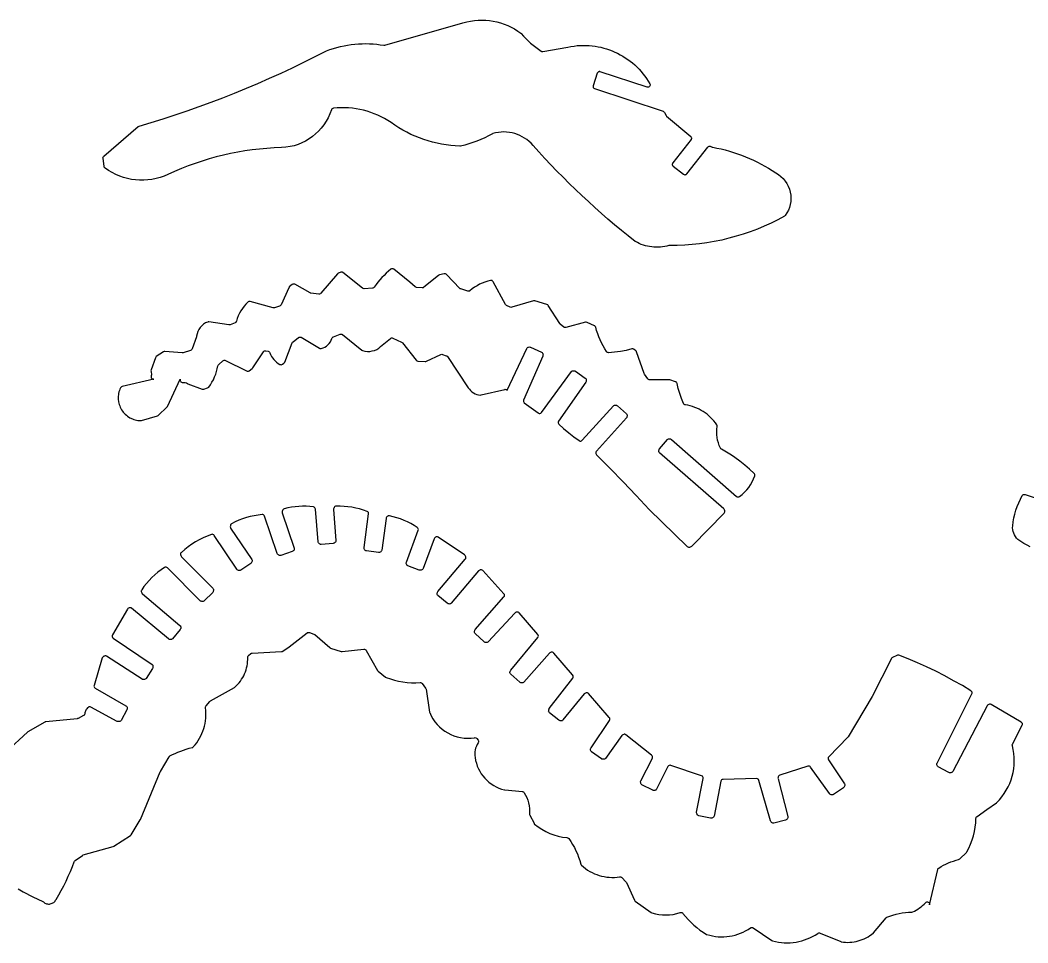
# Model space of a CAD drawing. Header units: millimetres. Extents: x -589 to -2, y 2 to 749.
# Drawn here: x -366.5 to -196.9, y 573.8 to 729.2 of the extents above; entities that cross this region are included whole.
import ezdxf

# ---------------------------------------------------------------- set-up
doc = ezdxf.new("R2010")
doc.units = ezdxf.units.MM
doc.header["$MEASUREMENT"] = 0

msp = doc.modelspace()

# ---------------------------------------------------------------- linework, layer by layer
for points in [[(-341.63, 703.26), (-342.28, 702.98), (-342.95, 702.75), (-343.62, 702.56), (-344.31, 702.42), (-345, 702.33), (-345.69, 702.28), (-346.38, 702.28), (-347.06, 702.32), (-347.75, 702.42), (-348.42, 702.55), (-349.09, 702.73), (-349.74, 702.96), (-350.38, 703.23), (-351.01, 703.55), (-351.62, 703.9), (-352.2, 704.31), (-352.26, 704.36), (-352.31, 704.43), (-352.34, 704.5), (-352.36, 704.57), (-352.55, 705.98), (-352.56, 706.08), (-352.54, 706.18), (-352.49, 706.26), (-352.43, 706.34), (-346.63, 711.3), (-346.57, 711.35), (-346.49, 711.38), (-344.45, 711.99), (-342.42, 712.62), (-340.39, 713.28), (-338.37, 713.97), (-336.36, 714.68), (-334.36, 715.41), (-332.37, 716.17), (-330.39, 716.95), (-328.42, 717.76), (-326.46, 718.59), (-324.51, 719.44), (-322.57, 720.32), (-320.64, 721.23), (-318.72, 722.15), (-316.82, 723.1), (-314.92, 724.08), (-314.34, 724.29), (-313.75, 724.48), (-313.16, 724.65), (-312.57, 724.8), (-311.97, 724.93), (-311.37, 725.04), (-310.76, 725.13), (-310.15, 725.2), (-309.54, 725.24), (-308.93, 725.27), (-308.32, 725.28), (-307.7, 725.27), (-307.09, 725.23), (-306.48, 725.18), (-305.87, 725.1), (-305.25, 725.01), (-305.17, 725), (-305.08, 725.02), (-291.95, 728.76), (-291.32, 728.93), (-290.68, 729.07), (-290.04, 729.16), (-289.4, 729.22), (-288.76, 729.23), (-288.12, 729.21), (-287.49, 729.16), (-286.86, 729.06), (-286.23, 728.93), (-285.62, 728.77), (-285.01, 728.57), (-284.42, 728.33), (-283.83, 728.05), (-283.27, 727.75), (-282.72, 727.4), (-282.19, 727.02), (-282.14, 726.96), (-281.76, 726.55), (-281.37, 726.14), (-280.97, 725.76), (-280.56, 725.38), (-280.13, 725.02), (-279.7, 724.67), (-279.25, 724.33), (-278.8, 724.01), (-278.72, 723.97), (-278.65, 723.95), (-278.57, 723.94), (-278.49, 723.95), (-274.29, 724.71), (-273.77, 724.8), (-273.26, 724.88), (-272.75, 724.94), (-272.24, 724.97), (-271.73, 724.99), (-271.22, 724.98), (-270.72, 724.95), (-270.22, 724.91), (-269.72, 724.84), (-269.22, 724.76), (-268.74, 724.66), (-268.25, 724.53), (-267.77, 724.39), (-267.3, 724.23), (-266.84, 724.06), (-266.38, 723.86), (-265.93, 723.65), (-265.49, 723.42), (-265.05, 723.17), (-264.63, 722.91), (-264.22, 722.63), (-263.81, 722.33), (-263.42, 722.02), (-263.04, 721.69), (-262.68, 721.35), (-262.32, 720.99), (-261.98, 720.61), (-261.65, 720.22), (-261.34, 719.82), (-261.04, 719.4), (-260.76, 718.97), (-260.49, 718.52), (-260.45, 718.4), (-260.44, 718.28), (-260.47, 718.17), (-260.53, 718.07), (-260.62, 717.99), (-260.72, 717.94), (-260.84, 717.92), (-260.96, 717.94), (-268.84, 720.55), (-268.92, 720.57), (-269, 720.57), (-269.07, 720.55), (-269.15, 720.52), (-269.21, 720.48), (-269.27, 720.43), (-269.32, 720.37), (-269.35, 720.3), (-270.04, 718.19), (-270.06, 718.12), (-270.06, 718.04), (-270.04, 717.97), (-270.02, 717.9), (-269.97, 717.83), (-269.92, 717.78), (-269.79, 717.7), (-258.26, 713.9), (-258.12, 713.82), (-258.02, 713.69), (-257.77, 713.16), (-257.67, 713.04), (-253.62, 709.65), (-253.57, 709.6), (-253.52, 709.53), (-253.48, 709.39), (-253.49, 709.24), (-253.52, 709.17), (-253.56, 709.11), (-256.62, 705.2), (-256.67, 705.14), (-256.7, 705.06), (-256.71, 704.99), (-256.71, 704.91), (-256.66, 704.77), (-256.62, 704.7), (-256.56, 704.65), (-254.83, 703.29), (-254.7, 703.22), (-254.62, 703.21), (-254.54, 703.21), (-254.47, 703.23), (-254.4, 703.25), (-254.28, 703.35), (-250.73, 707.86), (-250.62, 707.95), (-250.49, 708), (-250.36, 708.01), (-250.22, 707.97), (-250.02, 707.86), (-249.92, 707.84), (-249.21, 707.7), (-248.5, 707.54), (-247.8, 707.37), (-247.1, 707.17), (-246.41, 706.96), (-245.72, 706.73), (-245.04, 706.49), (-244.37, 706.22), (-243.71, 705.94), (-243.05, 705.65), (-242.4, 705.33), (-241.76, 705), (-241.13, 704.65), (-240.5, 704.28), (-239.89, 703.9), (-239.29, 703.5), (-238.84, 703.22), (-238.43, 702.9), (-238.06, 702.54), (-237.73, 702.14), (-237.44, 701.71), (-237.2, 701.26), (-237.01, 700.77), (-236.87, 700.26), (-236.78, 699.75), (-236.75, 699.23), (-236.78, 698.71), (-236.86, 698.2), (-237, 697.7), (-237.18, 697.22), (-237.42, 696.76), (-237.71, 696.32), (-237.77, 696.26), (-237.84, 696.21), (-238.95, 695.61), (-240.09, 695.05), (-241.24, 694.53), (-242.4, 694.05), (-243.58, 693.6), (-244.77, 693.19), (-245.97, 692.83), (-247.18, 692.5), (-248.4, 692.21), (-249.64, 691.95), (-250.88, 691.74), (-252.12, 691.57), (-253.38, 691.44), (-254.63, 691.34), (-255.9, 691.29), (-257.16, 691.28), (-257.28, 691.27), (-257.63, 691.17), (-257.99, 691.1), (-258.36, 691.04), (-258.72, 691.01), (-259.08, 690.99), (-259.45, 690.98), (-259.81, 691), (-260.17, 691.04), (-260.53, 691.09), (-260.88, 691.16), (-261.24, 691.25), (-261.58, 691.35), (-261.93, 691.47), (-262.27, 691.62), (-262.6, 691.77), (-262.92, 691.95), (-262.98, 691.97), (-264.14, 692.89), (-265.29, 693.82), (-266.42, 694.77), (-267.54, 695.73), (-268.66, 696.7), (-269.76, 697.68), (-270.85, 698.67), (-271.93, 699.68), (-273, 700.7), (-274.05, 701.73), (-275.1, 702.77), (-276.13, 703.82), (-277.15, 704.89), (-278.16, 705.96), (-279.16, 707.05), (-280.14, 708.15), (-280.47, 708.5), (-280.82, 708.82), (-281.18, 709.11), (-281.57, 709.37), (-281.97, 709.61), (-282.38, 709.81), (-282.8, 709.99), (-283.24, 710.13), (-283.69, 710.24), (-284.14, 710.33), (-284.6, 710.38), (-285.06, 710.4), (-285.52, 710.38), (-285.99, 710.34), (-286.45, 710.26), (-286.91, 710.14), (-286.99, 710.1), (-287.63, 709.76), (-288.27, 709.44), (-288.93, 709.15), (-289.6, 708.88), (-290.28, 708.63), (-290.97, 708.4), (-291.66, 708.2), (-292.37, 708.02), (-292.47, 708.01), (-293.25, 708.05), (-294.02, 708.12), (-294.8, 708.22), (-295.56, 708.34), (-296.32, 708.5), (-297.08, 708.68), (-297.82, 708.89), (-298.56, 709.13), (-299.29, 709.39), (-300, 709.68), (-300.71, 710), (-301.4, 710.35), (-302.08, 710.72), (-302.75, 711.12), (-303.41, 711.54), (-304.05, 711.99), (-304.59, 712.34), (-305.14, 712.67), (-305.71, 712.96), (-306.29, 713.24), (-306.88, 713.48), (-307.48, 713.7), (-308.08, 713.9), (-308.7, 714.06), (-309.32, 714.2), (-309.94, 714.32), (-310.57, 714.4), (-311.21, 714.46), (-311.85, 714.49), (-312.49, 714.49), (-313.13, 714.47), (-313.77, 714.41), (-313.88, 714.38), (-313.98, 714.32), (-314.06, 714.24), (-314.11, 714.13), (-314.36, 713.46), (-314.65, 712.81), (-314.99, 712.2), (-315.37, 711.61), (-315.8, 711.06), (-316.26, 710.55), (-316.76, 710.07), (-317.29, 709.63), (-317.85, 709.24), (-318.45, 708.88), (-319.07, 708.57), (-319.71, 708.31), (-320.38, 708.09), (-321.06, 707.93), (-321.76, 707.82), (-322.48, 707.76), (-323.72, 707.71), (-324.96, 707.63), (-326.19, 707.52), (-327.42, 707.38), (-328.65, 707.21), (-329.87, 707), (-331.08, 706.77), (-332.29, 706.5), (-333.49, 706.2), (-334.68, 705.87), (-335.86, 705.51), (-337.04, 705.12), (-338.2, 704.7), (-339.35, 704.25), (-340.5, 703.77), (-341.63, 703.26)], [(-343.73, 672.37), (-344.46, 670.34), (-344.49, 670.2), (-344.46, 670.06), (-344.42, 669.88), (-344.4, 669.69), (-344.41, 669.51), (-344.45, 669.32), (-344.47, 669.21), (-344.46, 669.11), (-344.42, 669.01), (-344.36, 668.92), (-344.28, 668.85), (-344.18, 668.81), (-344.08, 668.8), (-343.97, 668.8), (-349.35, 667.53), (-349.43, 667.5), (-349.51, 667.45), (-349.57, 667.38), (-349.62, 667.3), (-349.72, 667.08), (-349.8, 666.85), (-349.87, 666.62), (-349.92, 666.38), (-349.96, 666.15), (-349.99, 665.91), (-349.99, 665.43), (-349.94, 664.96), (-349.89, 664.72), (-349.82, 664.49), (-349.74, 664.26), (-349.65, 664.04), (-349.54, 663.82), (-349.42, 663.61), (-349.28, 663.41), (-349.13, 663.21), (-348.97, 663.03), (-348.8, 662.86), (-348.62, 662.69), (-348.44, 662.54), (-348.04, 662.28), (-347.6, 662.07), (-347.38, 661.99), (-347.15, 661.92), (-346.92, 661.86), (-346.68, 661.82), (-346.43, 661.8), (-346.19, 661.79), (-346.06, 661.81), (-343.35, 662.6), (-343.27, 662.64), (-343.19, 662.7), (-341.78, 664.05), (-341.73, 664.11), (-341.69, 664.17), (-339.55, 668.8), (-339.58, 668.7), (-339.58, 668.6), (-339.56, 668.5), (-339.51, 668.41), (-339.44, 668.33), (-339.35, 668.27), (-339.25, 668.24), (-339.15, 668.24), (-338.93, 668.24), (-338.72, 668.21), (-338.52, 668.14), (-338.33, 668.03), (-338.25, 668), (-335.83, 667.1), (-335.7, 667.08), (-335.57, 667.1), (-334.95, 667.3), (-334.85, 667.36), (-334.76, 667.44), (-334.47, 667.84), (-334.21, 668.26), (-333.97, 668.69), (-333.76, 669.14), (-333.58, 669.6), (-333.43, 670.06), (-333.31, 670.54), (-333.21, 671.03), (-333.17, 671.16), (-333.07, 671.27), (-332.37, 671.88), (-332.27, 671.94), (-332.16, 671.97), (-332.04, 671.97), (-331.93, 671.93), (-328.37, 670.16), (-328.27, 670.13), (-328.17, 670.12), (-328.07, 670.14), (-327.97, 670.19), (-327.43, 670.55), (-327.32, 670.67), (-325.55, 673.39), (-325.47, 673.48), (-325.36, 673.54), (-325.25, 673.56), (-325.12, 673.55), (-324.75, 673.48), (-324.65, 673.44), (-324.57, 673.39), (-324.5, 673.31), (-324.46, 673.21), (-324.33, 672.91), (-324.18, 672.61), (-324.01, 672.34), (-323.81, 672.08), (-323.58, 671.84), (-323.33, 671.62), (-323.07, 671.43), (-322.78, 671.26), (-322.68, 671.22), (-322.57, 671.21), (-322.46, 671.23), (-322.36, 671.29), (-322.1, 671.47), (-322.01, 671.56), (-321.96, 671.66), (-320.69, 674.89), (-320.63, 674.98), (-320.56, 675.05), (-319.63, 675.78), (-319.52, 675.84), (-319.41, 675.87), (-319.29, 675.86), (-319.18, 675.82), (-316.12, 673.99), (-316.05, 673.96), (-315.98, 673.94), (-315.9, 673.93), (-315.83, 673.94), (-315.51, 674.04), (-315.21, 674.17), (-314.94, 674.34), (-314.69, 674.54), (-314.47, 674.78), (-314.28, 675.04), (-314.13, 675.33), (-314.02, 675.64), (-313.99, 675.74), (-313.93, 675.81), (-313.86, 675.88), (-313.77, 675.92), (-312.63, 676.35), (-312.53, 676.37), (-312.42, 676.37), (-312.33, 676.34), (-312.23, 676.29), (-308.97, 673.68), (-308.85, 673.6), (-308.45, 673.5), (-308.04, 673.45), (-307.64, 673.46), (-307.24, 673.52), (-306.85, 673.62), (-306.48, 673.78), (-306.13, 673.99), (-305.81, 674.25), (-304.17, 675.62), (-304.07, 675.68), (-303.97, 675.71), (-303.85, 675.71), (-303.74, 675.68), (-302.28, 675.01), (-302.2, 674.97), (-302.13, 674.9), (-299.85, 671.98), (-299.79, 671.92), (-299.72, 671.87), (-299.64, 671.84), (-299.56, 671.83), (-298.31, 671.74), (-298.22, 671.75), (-298.12, 671.78), (-295.68, 672.92), (-295.53, 672.96), (-295.39, 672.94), (-294.77, 672.73), (-294.64, 672.68), (-294.55, 672.58), (-291.07, 667.32), (-290.88, 667.07), (-290.67, 666.84), (-290.44, 666.64), (-290.19, 666.47), (-289.92, 666.33), (-289.63, 666.22), (-289.33, 666.14), (-289.03, 666.09), (-288.9, 666.11), (-284.93, 667.06), (-284.85, 667.07), (-284.76, 667.06), (-284.68, 667.03), (-284.6, 666.99), (-284.49, 666.91), (-281.23, 673.94), (-281.17, 674.04), (-281.09, 674.11), (-281, 674.16), (-280.9, 674.18), (-280.77, 674.2), (-280.67, 674.19), (-280.56, 674.16), (-278.72, 673.31), (-278.64, 673.25), (-278.57, 673.17), (-278.52, 673.08), (-278.49, 672.97), (-278.48, 672.85), (-278.49, 672.75), (-278.52, 672.66), (-281.76, 665.26), (-281.79, 665.13), (-281.78, 665), (-281.72, 664.88), (-281.63, 664.78), (-279.3, 663.08), (-279.23, 663.04), (-279.15, 663.02), (-279, 663.01), (-278.85, 663.06), (-278.79, 663.11), (-278.73, 663.17), (-273.71, 670.04), (-273.64, 670.11), (-273.55, 670.16), (-273.46, 670.19), (-273.35, 670.2), (-273.22, 670.19), (-273.12, 670.17), (-273.03, 670.11), (-271.36, 668.95), (-271.29, 668.89), (-271.23, 668.8), (-271.2, 668.7), (-271.2, 668.6), (-271.21, 668.46), (-271.23, 668.37), (-271.27, 668.27), (-275.86, 661.71), (-275.92, 661.58), (-275.94, 661.44), (-275.9, 661.31), (-275.82, 661.19), (-275.01, 660.45), (-274.16, 659.73), (-273.29, 659.06), (-272.4, 658.42), (-272.26, 658.36), (-272.12, 658.35), (-271.99, 658.4), (-271.88, 658.48), (-266.64, 664.29), (-266.56, 664.36), (-266.47, 664.4), (-266.37, 664.41), (-266.26, 664.41), (-266.13, 664.39), (-266.04, 664.35), (-265.96, 664.29), (-264.45, 662.93), (-264.38, 662.85), (-264.34, 662.76), (-264.32, 662.66), (-264.33, 662.55), (-264.35, 662.43), (-264.38, 662.33), (-264.45, 662.24), (-269.49, 656.66), (-269.55, 656.57), (-269.58, 656.47), (-269.59, 656.36), (-269.56, 656.25), (-269.51, 656.12), (-269.48, 656.04), (-269.42, 655.96), (-267.18, 653.73), (-264.97, 651.46), (-262.78, 649.16), (-260.63, 646.84), (-254.19, 640.59), (-254.09, 640.53), (-253.99, 640.49), (-253.87, 640.48), (-253.76, 640.51), (-253.43, 640.64), (-253.36, 640.69), (-253.3, 640.74), (-247.97, 646.23), (-247.91, 646.31), (-247.87, 646.41), (-247.86, 646.51), (-247.88, 646.62), (-247.92, 646.75), (-247.96, 646.85), (-248.04, 646.93), (-258.85, 656.39), (-258.92, 656.47), (-258.97, 656.56), (-258.99, 656.66), (-258.99, 656.77), (-258.95, 656.88), (-258.92, 656.99), (-258.86, 657.07), (-257.54, 658.6), (-257.46, 658.67), (-257.36, 658.71), (-257.26, 658.73), (-257.15, 658.72), (-257.04, 658.71), (-256.94, 658.68), (-256.85, 658.62), (-245.89, 649.03), (-245.77, 648.96), (-245.64, 648.94), (-245.51, 648.95), (-245.38, 649.01), (-244.95, 649.35), (-244.54, 649.72), (-244.17, 650.12), (-243.83, 650.55), (-243.53, 651), (-243.26, 651.48), (-243.03, 651.98), (-242.84, 652.5), (-242.82, 652.61), (-242.83, 652.72), (-242.87, 652.82), (-242.94, 652.9), (-243.71, 653.63), (-244.51, 654.32), (-245.33, 654.97), (-246.19, 655.59), (-246.74, 655.96), (-247.3, 656.31), (-247.87, 656.66), (-248.45, 656.98), (-248.55, 657.06), (-248.62, 657.16), (-248.81, 657.59), (-248.96, 658.04), (-249.08, 658.49), (-249.17, 658.95), (-249.22, 659.41), (-249.23, 659.88), (-249.22, 660.35), (-249.16, 660.82), (-249.16, 660.89), (-249.17, 660.97), (-249.23, 661.1), (-249.46, 661.43), (-249.71, 661.75), (-249.98, 662.05), (-250.26, 662.33), (-250.56, 662.6), (-250.86, 662.86), (-251.18, 663.1), (-251.51, 663.32), (-251.86, 663.52), (-252.21, 663.71), (-252.57, 663.88), (-252.94, 664.03), (-253.32, 664.16), (-253.7, 664.28), (-254.09, 664.37), (-254.49, 664.44), (-254.59, 664.47), (-254.68, 664.52), (-254.75, 664.59), (-254.81, 664.68), (-255.14, 665.51), (-255.44, 666.34), (-255.7, 667.2), (-255.92, 668.06), (-255.95, 668.16), (-256.01, 668.24), (-256.09, 668.3), (-256.18, 668.35), (-257.15, 668.66), (-257.21, 668.68), (-257.28, 668.69), (-260.52, 668.66), (-260.61, 668.67), (-260.7, 668.7), (-260.78, 668.76), (-260.84, 668.83), (-261.38, 669.63), (-261.43, 669.72), (-262.72, 673.36), (-262.77, 673.46), (-262.85, 673.55), (-263.16, 673.79), (-263.24, 673.84), (-263.33, 673.87), (-263.42, 673.87), (-263.51, 673.86), (-264.48, 673.61), (-265.45, 673.43), (-266.44, 673.3), (-267.43, 673.23), (-267.53, 673.24), (-267.63, 673.27), (-267.71, 673.33), (-267.77, 673.41), (-268.07, 673.89), (-268.36, 674.38), (-268.62, 674.88), (-268.86, 675.38), (-269.07, 675.9), (-269.27, 676.43), (-269.45, 676.97), (-269.6, 677.51), (-269.63, 677.59), (-269.68, 677.66), (-269.74, 677.73), (-269.81, 677.77), (-271.07, 678.33), (-271.2, 678.36), (-271.34, 678.35), (-274.63, 677.48), (-274.72, 677.47), (-274.8, 677.48), (-274.89, 677.5), (-274.97, 677.55), (-275.57, 678.03), (-275.63, 678.07), (-275.67, 678.13), (-277.59, 681.18), (-277.69, 681.29), (-277.81, 681.35), (-279.85, 681.94), (-279.97, 681.96), (-280.08, 681.94), (-283.75, 680.89), (-283.89, 680.87), (-284.03, 680.91), (-284.64, 681.2), (-284.74, 681.27), (-284.82, 681.36), (-286.87, 685.19), (-286.96, 685.3), (-287.06, 685.37), (-287.18, 685.41), (-287.31, 685.4), (-287.79, 685.28), (-288.26, 685.13), (-288.71, 684.96), (-289.16, 684.75), (-289.59, 684.52), (-290, 684.26), (-290.4, 683.98), (-290.78, 683.67), (-290.86, 683.61), (-290.96, 683.58), (-291.06, 683.57), (-291.16, 683.59), (-292.3, 683.96), (-292.4, 684), (-292.48, 684.06), (-294.71, 686.42), (-294.79, 686.48), (-294.89, 686.53), (-294.99, 686.54), (-295.1, 686.53), (-295.91, 686.33), (-295.99, 686.3), (-296.07, 686.25), (-298.53, 684.25), (-298.66, 684.18), (-298.73, 684.16), (-298.8, 684.16), (-299.76, 684.22), (-299.9, 684.25), (-300.01, 684.33), (-300.88, 685.1), (-301.77, 685.86), (-302.67, 686.58), (-303.59, 687.29), (-303.71, 687.35), (-303.84, 687.37), (-303.96, 687.35), (-304.07, 687.29), (-304.47, 686.96), (-304.86, 686.62), (-305.24, 686.26), (-305.6, 685.89), (-305.94, 685.5), (-306.28, 685.11), (-306.59, 684.7), (-306.89, 684.27), (-306.95, 684.2), (-307.02, 684.15), (-307.11, 684.11), (-307.2, 684.1), (-308.58, 684.01), (-308.73, 684.02), (-308.87, 684.09), (-312.15, 686.72), (-312.24, 686.77), (-312.33, 686.8), (-312.44, 686.8), (-312.54, 686.78), (-312.9, 686.64), (-312.99, 686.6), (-313.07, 686.53), (-315.86, 683.24), (-315.94, 683.17), (-316.02, 683.13), (-316.12, 683.1), (-316.22, 683.1), (-317.55, 683.24), (-317.63, 683.26), (-317.7, 683.29), (-320.25, 684.75), (-320.36, 684.8), (-320.48, 684.8), (-320.6, 684.77), (-320.7, 684.7), (-321.19, 684.3), (-321.24, 684.23), (-321.28, 684.16), (-322.58, 681.29), (-322.62, 681.22), (-322.68, 681.16), (-322.74, 681.11), (-322.82, 681.07), (-323.69, 680.78), (-323.8, 680.76), (-323.91, 680.78), (-327.78, 681.84), (-327.89, 681.86), (-327.99, 681.85), (-328.09, 681.82), (-328.17, 681.75), (-328.5, 681.42), (-328.81, 681.06), (-329.09, 680.68), (-329.34, 680.29), (-329.57, 679.87), (-329.77, 679.45), (-329.94, 679.01), (-330.08, 678.55), (-330.11, 678.46), (-330.16, 678.39), (-330.23, 678.32), (-330.31, 678.28), (-331.17, 677.94), (-331.28, 677.92), (-331.39, 677.92), (-334.72, 678.43), (-334.82, 678.43), (-334.91, 678.4), (-335.1, 678.33), (-335.29, 678.24), (-335.63, 678.03), (-335.94, 677.78), (-336.2, 677.49), (-336.42, 677.16), (-336.6, 676.8), (-336.72, 676.42), (-336.79, 676.02), (-336.8, 675.92), (-337.56, 673.87), (-337.6, 673.79), (-337.66, 673.72), (-337.73, 673.67), (-337.81, 673.63), (-339.06, 673.21), (-339.14, 673.19), (-339.22, 673.19), (-342.13, 673.45), (-342.26, 673.44), (-342.38, 673.39), (-343.58, 672.57), (-343.68, 672.48), (-343.73, 672.37)], [(-196.46, 640.55), (-197, 640.8), (-197.53, 641.09), (-198.04, 641.42), (-198.53, 641.78), (-198.75, 642.01), (-198.94, 642.26), (-199.1, 642.54), (-199.23, 642.82), (-199.33, 643.12), (-199.39, 643.43), (-199.42, 643.75), (-199.41, 644.07), (-199.32, 644.74), (-199.2, 645.4), (-199.05, 646.05), (-198.86, 646.69), (-198.65, 647.33), (-198.4, 647.95), (-198.12, 648.56), (-197.81, 649.16), (-197.72, 649.27), (-197.61, 649.33), (-197.48, 649.36), (-197.34, 649.34), (-185.17, 645.31)], [(-366.85, 582.93), (-365.97, 582.45), (-364.34, 581.6), (-362.68, 580.8), (-362.58, 580.73), (-362.46, 580.63), (-362.33, 580.55), (-362.19, 580.48), (-362.04, 580.43), (-361.89, 580.4), (-361.73, 580.38), (-361.58, 580.39), (-361.42, 580.41), (-361.27, 580.45), (-361.12, 580.51), (-360.98, 580.58), (-360.85, 580.67), (-360.74, 580.77), (-360.63, 580.89), (-360.54, 581.01), (-360.46, 581.15), (-360.01, 581.91), (-359.58, 582.69), (-359.17, 583.47), (-358.77, 584.26), (-358.4, 585.06), (-358.04, 585.87), (-357.71, 586.69), (-357.39, 587.51), (-357.33, 587.62), (-357.24, 587.7), (-356.02, 588.58), (-355.88, 588.65), (-350.84, 590.1), (-350.75, 590.13), (-347.93, 591.9), (-347.85, 591.96), (-347.79, 592.04), (-346.29, 594.56), (-346.25, 594.61), (-342.91, 602.66), (-342.89, 602.71), (-341.44, 605.16), (-341.38, 605.25), (-341.29, 605.32), (-340.85, 605.55), (-340.4, 605.76), (-339.94, 605.96), (-339.47, 606.15), (-339, 606.32), (-338.53, 606.47), (-338.05, 606.61), (-337.56, 606.73), (-337.44, 606.77), (-337.35, 606.84), (-337.05, 607.19), (-336.78, 607.54), (-336.53, 607.91), (-336.3, 608.3), (-336.1, 608.69), (-335.91, 609.09), (-335.74, 609.5), (-335.6, 609.92), (-335.48, 610.35), (-335.38, 610.78), (-335.31, 611.22), (-335.26, 611.66), (-335.23, 612.1), (-335.23, 612.55), (-335.25, 612.99), (-335.29, 613.44), (-335.3, 613.53), (-335.28, 613.62), (-335.24, 613.7), (-335.19, 613.77), (-334.56, 614.5), (-334.45, 614.58), (-330.44, 616.86), (-330.38, 616.89), (-330.11, 617.14), (-329.87, 617.39), (-329.63, 617.66), (-329.42, 617.94), (-329.22, 618.23), (-329.03, 618.53), (-328.87, 618.84), (-328.72, 619.16), (-328.58, 619.49), (-328.47, 619.82), (-328.38, 620.16), (-328.3, 620.5), (-328.24, 620.85), (-328.2, 621.2), (-328.18, 621.56), (-328.19, 621.92), (-328.18, 622.01), (-328.15, 622.09), (-328.11, 622.16), (-328.05, 622.22), (-327.66, 622.56), (-327.54, 622.63), (-327.42, 622.65), (-322.48, 622.9), (-322.36, 622.93), (-322.26, 622.98), (-321.23, 623.72), (-320.2, 624.48), (-319.19, 625.25), (-318.18, 626.04), (-318.1, 626.09), (-318, 626.12), (-317.9, 626.12), (-317.8, 626.1), (-317.04, 625.83), (-316.91, 625.75), (-314.38, 623.56), (-314.24, 623.48), (-312.46, 622.93), (-312.39, 622.92), (-312.31, 622.93), (-308.62, 623.28), (-308.51, 623.28), (-308.4, 623.24), (-308.3, 623.17), (-308.23, 623.08), (-306.33, 619.7), (-306.28, 619.64), (-306.23, 619.59), (-304.97, 618.6), (-304.86, 618.53), (-304.18, 618.29), (-303.48, 618.08), (-302.78, 617.92), (-302.07, 617.79), (-301.35, 617.71), (-300.62, 617.66), (-299.9, 617.66), (-299.17, 617.7), (-299.07, 617.69), (-298.98, 617.66), (-298.9, 617.6), (-298.83, 617.52), (-298.25, 616.74), (-298.2, 616.66), (-298.17, 616.57), (-297.57, 612.72), (-297.56, 612.64), (-297.3, 612.09), (-297.01, 611.57), (-296.68, 611.09), (-296.31, 610.64), (-295.9, 610.22), (-295.47, 609.84), (-295, 609.5), (-294.51, 609.2), (-294, 608.94), (-293.47, 608.72), (-292.92, 608.55), (-292.35, 608.42), (-291.78, 608.34), (-291.19, 608.31), (-290.6, 608.33), (-290, 608.4), (-289.89, 608.41), (-289.79, 608.38), (-289.69, 608.33), (-289.62, 608.25), (-289.42, 607.99), (-289.36, 607.88), (-289.33, 607.76), (-289.34, 607.64), (-289.39, 607.52), (-289.56, 607.25), (-289.7, 606.96), (-289.82, 606.66), (-289.9, 606.35), (-289.95, 606.04), (-289.97, 605.72), (-289.95, 605.4), (-289.91, 605.08), (-289.82, 604.58), (-289.7, 604.1), (-289.54, 603.63), (-289.35, 603.18), (-289.13, 602.75), (-288.87, 602.34), (-288.59, 601.95), (-288.28, 601.58), (-287.94, 601.23), (-287.58, 600.92), (-287.19, 600.62), (-286.78, 600.36), (-286.36, 600.13), (-285.91, 599.92), (-285.44, 599.75), (-284.96, 599.62), (-284.91, 599.62), (-281.96, 599.32), (-281.87, 599.3), (-281.78, 599.26), (-281.71, 599.2), (-281.66, 599.13), (-281.42, 598.72), (-281.21, 598.3), (-281.04, 597.86), (-280.91, 597.41), (-280.81, 596.95), (-280.75, 596.49), (-280.73, 596.01), (-280.75, 595.54), (-280.73, 595.44), (-280.7, 595.34), (-279.99, 593.99), (-279.96, 593.92), (-279.91, 593.86), (-279.31, 593.4), (-278.69, 592.98), (-278.03, 592.61), (-277.35, 592.29), (-276.65, 592.03), (-275.93, 591.82), (-275.2, 591.67), (-274.45, 591.57), (-274.37, 591.55), (-274.29, 591.52), (-274.22, 591.47), (-274.16, 591.41), (-273.82, 590.92), (-273.5, 590.42), (-273.2, 589.9), (-272.93, 589.37), (-272.69, 588.82), (-272.48, 588.27), (-272.29, 587.7), (-272.13, 587.12), (-272.09, 587.02), (-272.02, 586.92), (-271.69, 586.63), (-271.34, 586.36), (-270.98, 586.11), (-270.61, 585.89), (-270.23, 585.68), (-269.83, 585.5), (-269.43, 585.34), (-269.02, 585.2), (-268.61, 585.09), (-268.18, 585), (-267.76, 584.93), (-267.32, 584.89), (-266.89, 584.87), (-266.45, 584.88), (-266.02, 584.91), (-265.58, 584.97), (-265.48, 584.97), (-265.39, 584.95), (-265.3, 584.91), (-265.23, 584.85), (-264.51, 584.12), (-264.45, 584.01), (-263.07, 581.02), (-263.02, 580.94), (-262.95, 580.86), (-260.28, 578.95), (-260.15, 578.88), (-259.56, 578.73), (-258.96, 578.62), (-258.36, 578.56), (-257.76, 578.55), (-257.16, 578.58), (-256.56, 578.65), (-255.96, 578.78), (-255.37, 578.95), (-255.25, 578.96), (-255.13, 578.95), (-255.02, 578.89), (-254.93, 578.81), (-254.51, 578.28), (-254.07, 577.78), (-253.6, 577.31), (-253.11, 576.85), (-252.6, 576.42), (-252.07, 576.01), (-251.52, 575.63), (-250.95, 575.28), (-250.88, 575.25), (-250.41, 575.12), (-249.94, 575.02), (-249.46, 574.94), (-248.98, 574.89), (-248.5, 574.87), (-248.03, 574.87), (-247.55, 574.9), (-247.08, 574.96), (-246.61, 575.05), (-246.15, 575.16), (-245.69, 575.3), (-245.24, 575.47), (-244.8, 575.66), (-244.37, 575.88), (-243.95, 576.12), (-243.54, 576.39), (-243.44, 576.44), (-243.32, 576.46), (-243.2, 576.44), (-243.09, 576.39), (-239.95, 574.25), (-239.84, 574.2), (-239.35, 574.07), (-238.86, 573.97), (-238.36, 573.9), (-237.87, 573.86), (-237.37, 573.85), (-236.88, 573.86), (-236.38, 573.9), (-235.89, 573.97), (-235.41, 574.06), (-234.93, 574.18), (-234.46, 574.33), (-233.99, 574.5), (-233.54, 574.7), (-233.09, 574.92), (-232.65, 575.17), (-232.23, 575.44), (-232.14, 575.49), (-232.05, 575.51), (-231.95, 575.51), (-231.85, 575.48), (-228.36, 574.06), (-228.27, 574.02), (-227.91, 573.97), (-227.55, 573.94), (-227.19, 573.93), (-226.83, 573.94), (-226.47, 573.97), (-226.11, 574.02), (-225.76, 574.09), (-225.41, 574.18), (-225.07, 574.28), (-224.73, 574.4), (-224.4, 574.54), (-224.07, 574.7), (-223.76, 574.88), (-223.45, 575.07), (-223.16, 575.28), (-222.87, 575.51), (-222.82, 575.56), (-220.74, 578.05), (-220.67, 578.12), (-220.59, 578.18), (-220.08, 578.36), (-219.57, 578.53), (-219.05, 578.67), (-218.53, 578.78), (-218, 578.88), (-217.47, 578.95), (-216.93, 579), (-216.39, 579.02), (-216.25, 579.06), (-215.95, 579.2), (-215.66, 579.36), (-215.37, 579.53), (-215.1, 579.72), (-214.83, 579.92), (-214.57, 580.14), (-214.33, 580.37), (-214.1, 580.61), (-214, 580.69), (-213.88, 580.74), (-213.75, 580.74), (-213.62, 580.7), (-213.51, 580.62), (-213.44, 580.51), (-213.4, 580.39), (-213.41, 580.26), (-212.01, 586.22), (-211.99, 586.29), (-211.95, 586.35), (-211.84, 586.45), (-211.45, 586.69), (-211.05, 586.91), (-210.65, 587.12), (-210.23, 587.31), (-209.81, 587.48), (-209.38, 587.63), (-208.95, 587.77), (-208.51, 587.89), (-208.41, 587.92), (-208.33, 587.98), (-207.2, 589.06), (-207.12, 589.15), (-206.78, 589.81), (-206.49, 590.49), (-206.24, 591.18), (-206.02, 591.89), (-205.85, 592.61), (-205.72, 593.33), (-205.64, 594.07), (-205.6, 594.81), (-205.58, 594.9), (-205.55, 594.99), (-205.49, 595.06), (-205.42, 595.12), (-203.79, 596.29), (-202.14, 597.44), (-202.09, 597.48), (-201.64, 597.96), (-201.22, 598.46), (-200.84, 598.99), (-200.49, 599.54), (-200.19, 600.11), (-199.92, 600.69), (-199.69, 601.29), (-199.5, 601.91), (-199.35, 602.53), (-199.24, 603.16), (-199.17, 603.8), (-199.15, 604.45), (-199.16, 605.09), (-199.22, 605.74), (-199.33, 606.39), (-199.47, 607.03), (-199.49, 607.18), (-199.45, 607.32), (-197.81, 610.48), (-197.77, 610.62), (-197.78, 610.77), (-197.85, 610.9), (-197.96, 611.01), (-203.04, 614.01), (-203.14, 614.05), (-203.24, 614.07), (-203.34, 614.05), (-203.44, 614.01), (-203.57, 613.95), (-203.66, 613.87), (-203.73, 613.77), (-209.49, 602.72), (-209.55, 602.63), (-209.63, 602.56), (-209.72, 602.51), (-209.83, 602.49), (-209.94, 602.48), (-210.05, 602.49), (-210.16, 602.53), (-211.96, 603.48), (-212.04, 603.54), (-212.1, 603.61), (-212.14, 603.7), (-212.16, 603.8), (-212.17, 603.93), (-212.17, 604.04), (-212.13, 604.13), (-206.29, 615.77), (-206.25, 615.92), (-206.26, 616.06), (-206.33, 616.19), (-206.38, 616.24), (-206.44, 616.29), (-207.89, 617.17), (-209.36, 618), (-210.86, 618.81), (-212.37, 619.58), (-213.9, 620.31), (-215.44, 621), (-217.01, 621.66), (-218.59, 622.27), (-218.66, 622.3), (-218.75, 622.3), (-218.82, 622.29), (-218.9, 622.26), (-219.64, 621.9), (-219.75, 621.82), (-219.83, 621.72), (-223.06, 615.34), (-227.1, 608.54), (-227.15, 608.47), (-230.39, 605.16), (-230.47, 605.05), (-230.5, 604.92), (-230.49, 604.79), (-230.43, 604.66), (-227.73, 600.63), (-227.69, 600.53), (-227.67, 600.43), (-227.67, 600.33), (-227.71, 600.23), (-227.77, 600.11), (-227.82, 600.03), (-227.91, 599.96), (-229.58, 598.83), (-229.68, 598.78), (-229.78, 598.76), (-229.89, 598.77), (-229.99, 598.8), (-230.1, 598.85), (-230.19, 598.91), (-230.25, 598.99), (-233.44, 603.45), (-233.53, 603.54), (-233.64, 603.59), (-233.76, 603.61), (-233.88, 603.59), (-238.61, 602.09), (-238.7, 602.05), (-238.77, 601.99), (-238.83, 601.92), (-238.87, 601.83), (-238.92, 601.69), (-238.93, 601.58), (-238.92, 601.47), (-237.27, 595.11), (-237.25, 595.01), (-237.27, 594.9), (-237.31, 594.81), (-237.37, 594.72), (-237.46, 594.63), (-237.55, 594.57), (-237.65, 594.53), (-239.6, 594.03), (-239.71, 594.01), (-239.81, 594.03), (-239.91, 594.07), (-239.99, 594.14), (-240.08, 594.23), (-240.14, 594.3), (-240.18, 594.39), (-242.13, 601.21), (-242.19, 601.33), (-242.28, 601.42), (-242.4, 601.48), (-242.54, 601.5), (-248.17, 601.37), (-248.3, 601.35), (-248.42, 601.28), (-248.51, 601.18), (-248.56, 601.06), (-249.68, 595.21), (-249.71, 595.11), (-249.76, 595.03), (-249.84, 594.96), (-249.93, 594.92), (-250.06, 594.87), (-250.16, 594.85), (-250.26, 594.86), (-252.25, 595.24), (-252.35, 595.27), (-252.44, 595.33), (-252.51, 595.4), (-252.55, 595.5), (-252.59, 595.61), (-252.62, 595.72), (-252.62, 595.83), (-251.52, 601.52), (-251.51, 601.67), (-251.56, 601.81), (-251.65, 601.92), (-251.78, 601.99), (-256.95, 603.74), (-257.09, 603.76), (-257.23, 603.73), (-257.35, 603.65), (-257.44, 603.54), (-259.36, 599.72), (-259.41, 599.64), (-259.49, 599.58), (-259.58, 599.54), (-259.68, 599.52), (-259.81, 599.51), (-259.92, 599.51), (-260.01, 599.55), (-261.83, 600.45), (-261.91, 600.51), (-261.98, 600.59), (-262.02, 600.69), (-262.04, 600.79), (-262.05, 600.92), (-262.05, 601.02), (-262.01, 601.12), (-260.07, 604.95), (-260.04, 605.08), (-260.04, 605.22), (-260.1, 605.34), (-260.19, 605.44), (-264.51, 608.89), (-264.6, 608.95), (-264.7, 608.98), (-264.8, 608.98), (-264.9, 608.96), (-265.04, 608.89), (-265.14, 608.84), (-265.23, 608.76), (-267.97, 604.92), (-268.04, 604.85), (-268.13, 604.79), (-268.23, 604.76), (-268.34, 604.76), (-268.47, 604.76), (-268.56, 604.79), (-268.65, 604.85), (-270.3, 606.02), (-270.38, 606.1), (-270.43, 606.18), (-270.46, 606.28), (-270.47, 606.39), (-270.46, 606.51), (-270.44, 606.61), (-270.39, 606.7), (-267.29, 611.3), (-267.24, 611.42), (-267.23, 611.54), (-267.25, 611.67), (-267.32, 611.78), (-270.81, 615.84), (-270.89, 615.91), (-271, 615.96), (-271.11, 615.97), (-271.22, 615.95), (-271.35, 615.91), (-271.46, 615.86), (-271.54, 615.79), (-275.12, 611.39), (-275.19, 611.31), (-275.28, 611.26), (-275.38, 611.24), (-275.48, 611.24), (-275.61, 611.25), (-275.72, 611.29), (-275.81, 611.35), (-277.37, 612.61), (-277.45, 612.69), (-277.5, 612.79), (-277.53, 612.89), (-277.52, 613), (-277.5, 613.13), (-277.47, 613.22), (-277.42, 613.3), (-273.48, 618.44), (-273.41, 618.57), (-273.39, 618.7), (-273.42, 618.84), (-273.49, 618.96), (-276.68, 622.66), (-276.77, 622.74), (-276.87, 622.79), (-276.98, 622.81), (-277.1, 622.79), (-277.21, 622.75), (-277.32, 622.71), (-277.41, 622.64), (-281.69, 617.75), (-281.77, 617.68), (-281.86, 617.63), (-281.96, 617.61), (-282.06, 617.61), (-282.2, 617.65), (-282.3, 617.68), (-282.39, 617.74), (-283.9, 619.07), (-283.97, 619.15), (-284.02, 619.24), (-284.04, 619.34), (-284.04, 619.44), (-284.01, 619.58), (-283.98, 619.67), (-283.92, 619.75), (-279.35, 625.26), (-279.28, 625.38), (-279.26, 625.52), (-279.28, 625.65), (-279.35, 625.78), (-282.49, 629.42), (-282.57, 629.49), (-282.67, 629.54), (-282.78, 629.56), (-282.89, 629.54), (-283.02, 629.52), (-283.12, 629.47), (-283.22, 629.39), (-287.7, 624.53), (-287.79, 624.47), (-287.88, 624.43), (-287.98, 624.42), (-288.08, 624.43), (-288.21, 624.44), (-288.31, 624.48), (-288.4, 624.54), (-289.88, 625.93), (-289.95, 626.01), (-290, 626.1), (-290.02, 626.2), (-290.01, 626.31), (-289.97, 626.43), (-289.94, 626.53), (-289.88, 626.61), (-285.05, 632.1), (-284.97, 632.23), (-284.95, 632.37), (-284.98, 632.51), (-285.06, 632.63), (-288.61, 636.54), (-288.7, 636.61), (-288.81, 636.65), (-288.92, 636.67), (-289.04, 636.65), (-289.14, 636.6), (-289.24, 636.56), (-289.33, 636.49), (-293.92, 631.04), (-293.99, 630.97), (-294.09, 630.93), (-294.19, 630.91), (-294.29, 630.92), (-294.42, 630.93), (-294.52, 630.97), (-294.61, 631.03), (-296.16, 632.34), (-296.23, 632.41), (-296.27, 632.5), (-296.3, 632.6), (-296.3, 632.71), (-296.26, 632.83), (-296.24, 632.93), (-296.18, 633.02), (-291.56, 638.49), (-291.5, 638.58), (-291.47, 638.68), (-291.47, 638.78), (-291.5, 638.88), (-291.53, 638.99), (-291.6, 639.1), (-291.69, 639.18), (-296.12, 642.14), (-296.23, 642.2), (-296.35, 642.22), (-296.47, 642.2), (-296.59, 642.14), (-296.67, 642.08), (-296.76, 642), (-296.81, 641.89), (-298.68, 636.88), (-298.72, 636.78), (-298.79, 636.71), (-298.88, 636.65), (-298.98, 636.61), (-299.11, 636.6), (-299.21, 636.59), (-299.31, 636.61), (-301.21, 637.32), (-301.3, 637.37), (-301.38, 637.44), (-301.43, 637.52), (-301.46, 637.62), (-301.49, 637.75), (-301.49, 637.85), (-301.46, 637.96), (-299.48, 643.33), (-299.46, 643.46), (-299.48, 643.59), (-299.54, 643.7), (-299.64, 643.79), (-300.18, 644.14), (-300.73, 644.45), (-301.3, 644.74), (-301.88, 645), (-302.48, 645.23), (-303.08, 645.43), (-303.7, 645.6), (-304.32, 645.75), (-304.43, 645.75), (-304.53, 645.74), (-304.62, 645.69), (-304.7, 645.62), (-304.8, 645.51), (-304.87, 645.41), (-304.9, 645.29), (-305.62, 639.98), (-305.65, 639.88), (-305.71, 639.79), (-305.78, 639.71), (-305.87, 639.66), (-305.99, 639.61), (-306.09, 639.59), (-306.2, 639.59), (-308.2, 639.86), (-308.31, 639.89), (-308.4, 639.94), (-308.47, 640.01), (-308.53, 640.1), (-308.57, 640.23), (-308.59, 640.32), (-308.59, 640.43), (-307.83, 646.07), (-307.83, 646.21), (-307.87, 646.33), (-307.96, 646.43), (-308.08, 646.5), (-308.71, 646.72), (-309.35, 646.92), (-309.99, 647.07), (-310.65, 647.2), (-311.31, 647.29), (-311.97, 647.35), (-312.64, 647.38), (-313.31, 647.37), (-313.41, 647.36), (-313.5, 647.32), (-313.58, 647.25), (-313.65, 647.17), (-313.72, 647.02), (-313.76, 646.92), (-313.76, 646.8), (-313.33, 641.61), (-313.33, 641.51), (-313.36, 641.41), (-313.42, 641.32), (-313.49, 641.25), (-313.61, 641.17), (-313.7, 641.13), (-313.8, 641.11), (-315.81, 640.93), (-315.92, 640.94), (-316.02, 640.97), (-316.11, 641.03), (-316.18, 641.11), (-316.25, 641.21), (-316.31, 641.3), (-316.33, 641.4), (-316.78, 646.88), (-316.82, 647.01), (-316.89, 647.12), (-317, 647.2), (-317.12, 647.25), (-317.74, 647.32), (-318.37, 647.36), (-318.99, 647.36), (-319.61, 647.34), (-320.23, 647.29), (-320.84, 647.2), (-321.46, 647.09), (-322.06, 646.94), (-322.16, 646.9), (-322.24, 646.84), (-322.3, 646.76), (-322.34, 646.67), (-322.39, 646.51), (-322.4, 646.4), (-322.39, 646.29), (-320.37, 640.34), (-320.36, 640.24), (-320.36, 640.14), (-320.39, 640.04), (-320.45, 639.95), (-320.54, 639.86), (-320.61, 639.79), (-320.7, 639.75), (-322.63, 639.09), (-322.73, 639.07), (-322.84, 639.08), (-322.93, 639.11), (-323.02, 639.17), (-323.12, 639.26), (-323.19, 639.33), (-323.23, 639.42), (-325.35, 645.71), (-325.42, 645.83), (-325.52, 645.91), (-325.64, 645.96), (-325.78, 645.97), (-326.45, 645.89), (-327.11, 645.78), (-327.77, 645.63), (-328.42, 645.46), (-329.06, 645.25), (-329.68, 645.01), (-330.3, 644.74), (-330.91, 644.44), (-330.99, 644.37), (-331.06, 644.29), (-331.1, 644.19), (-331.11, 644.08), (-331.12, 643.92), (-331.11, 643.8), (-331.06, 643.69), (-327.51, 638.4), (-327.46, 638.3), (-327.44, 638.2), (-327.44, 638.1), (-327.48, 638), (-327.53, 637.88), (-327.59, 637.79), (-327.67, 637.72), (-329.36, 636.6), (-329.45, 636.55), (-329.55, 636.53), (-329.65, 636.54), (-329.75, 636.57), (-329.86, 636.62), (-329.95, 636.68), (-330.03, 636.76), (-333.83, 642.47), (-333.92, 642.57), (-334.04, 642.63), (-334.17, 642.65), (-334.31, 642.62), (-335, 642.36), (-335.68, 642.06), (-336.34, 641.73), (-336.98, 641.37), (-337.61, 640.97), (-338.21, 640.55), (-338.8, 640.09), (-339.36, 639.61), (-339.43, 639.53), (-339.48, 639.44), (-339.5, 639.34), (-339.5, 639.23), (-339.45, 639.08), (-339.42, 638.97), (-339.35, 638.88), (-334.06, 633.56), (-333.99, 633.48), (-333.95, 633.39), (-333.93, 633.29), (-333.94, 633.19), (-333.98, 633.06), (-334.02, 632.96), (-334.08, 632.87), (-335.52, 631.45), (-335.6, 631.38), (-335.7, 631.34), (-335.8, 631.33), (-335.91, 631.35), (-336.02, 631.37), (-336.12, 631.41), (-336.2, 631.47), (-341.69, 636.99), (-341.81, 637.06), (-341.94, 637.1), (-342.07, 637.09), (-342.2, 637.04), (-342.76, 636.66), (-343.3, 636.25), (-343.81, 635.81), (-344.31, 635.35), (-344.78, 634.87), (-345.22, 634.36), (-345.65, 633.84), (-346.04, 633.29)], [(-346.04, 633.29), (-346.08, 633.2), (-346.11, 633.11), (-346.11, 633.01), (-346.09, 632.92), (-346.04, 632.77), (-345.99, 632.68), (-345.91, 632.61), (-339.6, 627.31), (-339.53, 627.24), (-339.48, 627.15), (-339.45, 627.05), (-339.45, 626.95), (-339.47, 626.81), (-339.51, 626.71), (-339.56, 626.62), (-340.86, 625.07), (-340.94, 625), (-341.03, 624.95), (-341.13, 624.93), (-341.24, 624.93), (-341.36, 624.96), (-341.47, 624.99), (-341.55, 625.05), (-347.73, 630.2), (-347.82, 630.26), (-347.92, 630.29), (-348.03, 630.29), (-348.13, 630.26), (-348.24, 630.21), (-348.35, 630.15), (-348.42, 630.06), (-350.95, 625.7), (-351, 625.56), (-351, 625.42), (-350.94, 625.28), (-350.84, 625.17), (-344.3, 620.75), (-344.23, 620.68), (-344.17, 620.6), (-344.14, 620.51), (-344.14, 620.41), (-344.14, 620.27), (-344.15, 620.17), (-344.2, 620.07), (-345.3, 618.37), (-345.36, 618.29), (-345.45, 618.23), (-345.54, 618.19), (-345.65, 618.18), (-345.77, 618.18), (-345.88, 618.21), (-345.98, 618.25), (-351.96, 622.11), (-352.07, 622.16), (-352.19, 622.17), (-352.31, 622.15), (-352.41, 622.1), (-352.5, 622.03), (-352.6, 621.94), (-352.67, 621.82), (-354.05, 617.21), (-354.07, 617.07), (-354.04, 616.94), (-353.98, 616.83), (-353.88, 616.74), (-348.68, 613.77), (-348.6, 613.71), (-348.54, 613.63), (-348.49, 613.53), (-348.47, 613.43), (-348.47, 613.3), (-348.49, 613.2), (-348.52, 613.09), (-349.49, 611.31), (-349.55, 611.23), (-349.63, 611.16), (-349.72, 611.12), (-349.83, 611.11), (-349.96, 611.11), (-350.06, 611.11), (-350.16, 611.15), (-354.61, 613.56), (-354.72, 613.59), (-354.83, 613.6), (-354.95, 613.57), (-355.05, 613.51), (-355.16, 613.4), (-355.27, 613.28), (-355.36, 613.16), (-355.44, 613.02), (-355.5, 612.88), (-355.55, 612.73), (-355.59, 612.58), (-355.61, 612.42), (-355.64, 612.33), (-355.68, 612.24), (-355.74, 612.16), (-355.83, 612.11), (-356.75, 611.64), (-356.82, 611.61), (-356.9, 611.59), (-362.19, 611.06), (-362.28, 611.05), (-362.35, 611.01), (-365.2, 609.39), (-365.28, 609.33), (-372.37, 602.83)]]:
    msp.add_lwpolyline(points)

doc.saveas('drawing.dxf')
